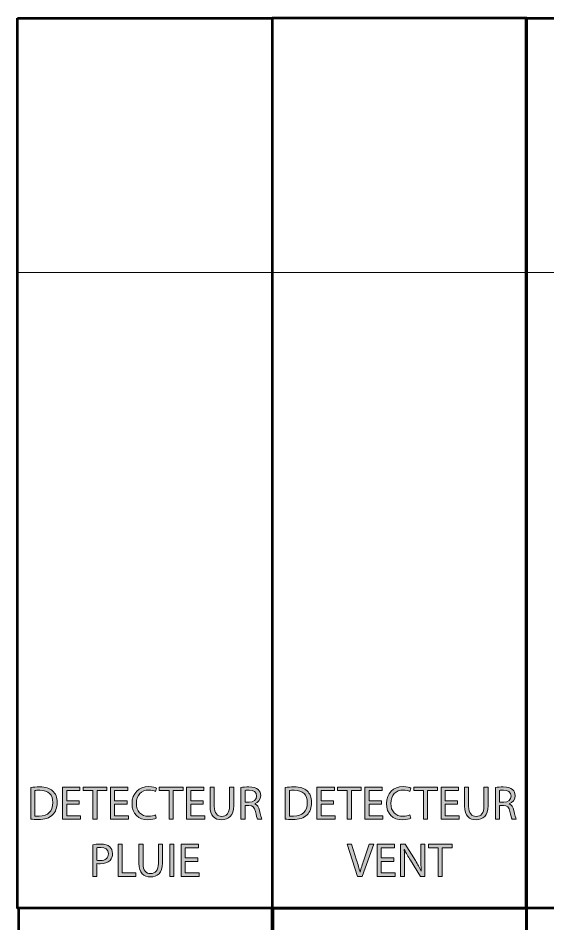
# Model space of a CAD drawing. Header units: inches. Extents: x 1 to 361, y -269 to -21.
# Drawn here: x 292 to 325.3, y -198 to -141 of the extents above; entities that cross this region are included whole.
import ezdxf

# ---------------------------------------------------------------- set-up
doc = ezdxf.new("R2010")
doc.units = ezdxf.units.IN
doc.header["$MEASUREMENT"] = 0
doc.layers.add('Layer 1', color=7, linetype='Continuous')

# ---------------------------------------------------------------- blocks, each defined once
blk = doc.blocks.new('block 43')
at = {"layer": 'Layer 1'}
h = blk.add_hatch(color=7, dxfattribs=at)
h.dxf.hatch_style = 2
edge = h.paths.add_edge_path()
edge.add_spline(control_points=[(292.815, -189.41), (292.973, -189.383), (293.162, -189.365), (293.369, -189.365), (293.744, -189.365), (294.011, -189.455), (294.188, -189.617), (294.37, -189.782), (294.476, -190.016), (294.476, -190.343), (294.476, -190.672), (294.37, -190.943), (294.185, -191.129), (293.993, -191.317), (293.681, -191.419), (293.288, -191.419), (293.099, -191.419), (292.946, -191.41), (292.815, -191.395), (292.815, -191.395), (292.815, -189.41), (292.815, -189.41)], knot_values=[0, 0, 0, 0, 1, 1, 1, 2, 2, 2, 3, 3, 3, 4, 4, 4, 5, 5, 5, 6, 6, 6, 7, 7, 7, 7], degree=3, periodic=1)
edge = h.paths.add_edge_path()
edge.add_spline(control_points=[(293.075, -191.197), (293.141, -191.206), (293.237, -191.209), (293.339, -191.209), (293.9, -191.209), (294.199, -190.898), (294.199, -190.352), (294.203, -189.875), (293.933, -189.572), (293.381, -189.572), (293.246, -189.572), (293.145, -189.584), (293.075, -189.599), (293.075, -189.599), (293.075, -191.197), (293.075, -191.197)], knot_values=[0, 0, 0, 0, 1, 1, 1, 2, 2, 2, 3, 3, 3, 4, 4, 4, 5, 5, 5, 5], degree=3, periodic=1)
h = blk.add_hatch(color=7, dxfattribs=at)
h.dxf.hatch_style = 2
h.paths.add_polyline_path([(295.854, -190.454), (295.072, -190.454), (295.072, -191.182), (295.947, -191.182), (295.947, -191.401), (294.809, -191.401), (294.809, -189.381), (295.903, -189.381), (295.903, -189.599), (295.072, -189.599), (295.072, -190.238), (295.854, -190.238)])
h = blk.add_hatch(color=7, dxfattribs=at)
h.dxf.hatch_style = 2
h.paths.add_polyline_path([(296.718, -189.602), (296.104, -189.602), (296.104, -189.381), (297.6, -189.381), (297.6, -189.602), (296.982, -189.602), (296.982, -191.401), (296.718, -191.401)])
h = blk.add_hatch(color=7, dxfattribs=at)
h.dxf.hatch_style = 2
h.paths.add_polyline_path([(298.868, -190.454), (298.086, -190.454), (298.086, -191.182), (298.961, -191.182), (298.961, -191.401), (297.822, -191.401), (297.822, -189.381), (298.916, -189.381), (298.916, -189.599), (298.086, -189.599), (298.086, -190.238), (298.868, -190.238)])
h = blk.add_hatch(color=7, dxfattribs=at)
h.dxf.hatch_style = 2
edge = h.paths.add_edge_path()
edge.add_spline(control_points=[(300.709, -191.338), (300.616, -191.386), (300.422, -191.434), (300.176, -191.434), (299.606, -191.434), (299.18, -191.074), (299.18, -190.409), (299.18, -189.773), (299.609, -189.347), (300.236, -189.347), (300.485, -189.347), (300.647, -189.401), (300.715, -189.437), (300.715, -189.437), (300.649, -189.65), (300.649, -189.65), (300.554, -189.602), (300.413, -189.566), (300.245, -189.566), (299.771, -189.566), (299.456, -189.869), (299.456, -190.4), (299.456, -190.898), (299.741, -191.212), (300.23, -191.212), (300.392, -191.212), (300.554, -191.18), (300.658, -191.129), (300.658, -191.129), (300.709, -191.338), (300.709, -191.338)], knot_values=[0, 0, 0, 0, 1, 1, 1, 2, 2, 2, 3, 3, 3, 4, 4, 4, 5, 5, 5, 6, 6, 6, 7, 7, 7, 8, 8, 8, 9, 9, 9, 10, 10, 10, 10], degree=3, periodic=1)
h = blk.add_hatch(color=7, dxfattribs=at)
h.dxf.hatch_style = 2
h.paths.add_polyline_path([(301.507, -189.602), (300.893, -189.602), (300.893, -189.381), (302.388, -189.381), (302.388, -189.602), (301.771, -189.602), (301.771, -191.401), (301.507, -191.401)])
h = blk.add_hatch(color=7, dxfattribs=at)
h.dxf.hatch_style = 2
h.paths.add_polyline_path([(303.657, -190.454), (302.875, -190.454), (302.875, -191.182), (303.75, -191.182), (303.75, -191.401), (302.611, -191.401), (302.611, -189.381), (303.705, -189.381), (303.705, -189.599), (302.875, -189.599), (302.875, -190.238), (303.657, -190.238)])
h = blk.add_hatch(color=7, dxfattribs=at)
h.dxf.hatch_style = 2
edge = h.paths.add_edge_path()
edge.add_spline(control_points=[(304.35, -189.381), (304.35, -189.381), (304.35, -190.58), (304.35, -190.58), (304.35, -191.029), (304.551, -191.222), (304.821, -191.222), (305.118, -191.222), (305.313, -191.023), (305.313, -190.58), (305.313, -190.58), (305.313, -189.381), (305.313, -189.381), (305.313, -189.381), (305.577, -189.381), (305.577, -189.381), (305.577, -189.381), (305.577, -190.561), (305.577, -190.561), (305.577, -191.182), (305.249, -191.434), (304.812, -191.434), (304.398, -191.434), (304.086, -191.2), (304.086, -190.57), (304.086, -190.57), (304.086, -189.381), (304.086, -189.381), (304.086, -189.381), (304.35, -189.381), (304.35, -189.381)], knot_values=[0, 0, 0, 0, 1, 1, 1, 2, 2, 2, 3, 3, 3, 4, 4, 4, 5, 5, 5, 6, 6, 6, 7, 7, 7, 8, 8, 8, 9, 9, 9, 10, 10, 10, 10], degree=3, periodic=1)
h = blk.add_hatch(color=7, dxfattribs=at)
h.dxf.hatch_style = 2
edge = h.paths.add_edge_path()
edge.add_spline(control_points=[(306.029, -189.407), (306.162, -189.383), (306.353, -189.365), (306.53, -189.365), (306.808, -189.365), (306.992, -189.419), (307.114, -189.53), (307.214, -189.62), (307.274, -189.758), (307.274, -189.917), (307.274, -190.181), (307.105, -190.358), (306.896, -190.43), (306.896, -190.43), (306.896, -190.439), (306.896, -190.439), (307.049, -190.493), (307.142, -190.637), (307.19, -190.847), (307.256, -191.129), (307.304, -191.323), (307.345, -191.401), (307.345, -191.401), (307.076, -191.401), (307.076, -191.401), (307.043, -191.341), (306.998, -191.171), (306.944, -190.918), (306.884, -190.64), (306.773, -190.535), (306.536, -190.526), (306.536, -190.526), (306.29, -190.526), (306.29, -190.526), (306.29, -190.526), (306.29, -191.401), (306.29, -191.401), (306.29, -191.401), (306.029, -191.401), (306.029, -191.401), (306.029, -191.401), (306.029, -189.407), (306.029, -189.407)], knot_values=[0, 0, 0, 0, 1, 1, 1, 2, 2, 2, 3, 3, 3, 4, 4, 4, 5, 5, 5, 6, 6, 6, 7, 7, 7, 8, 8, 8, 9, 9, 9, 10, 10, 10, 11, 11, 11, 12, 12, 12, 13, 13, 13, 14, 14, 14, 14], degree=3, periodic=1)
edge = h.paths.add_edge_path()
edge.add_spline(control_points=[(306.29, -190.328), (306.29, -190.328), (306.557, -190.328), (306.557, -190.328), (306.836, -190.328), (307.012, -190.175), (307.012, -189.944), (307.012, -189.683), (306.824, -189.569), (306.548, -189.569), (306.422, -189.569), (306.335, -189.578), (306.29, -189.59), (306.29, -189.59), (306.29, -190.328), (306.29, -190.328)], knot_values=[0, 0, 0, 0, 1, 1, 1, 2, 2, 2, 3, 3, 3, 4, 4, 4, 5, 5, 5, 5], degree=3, periodic=1)
h = blk.add_hatch(color=7, dxfattribs=at)
h.dxf.hatch_style = 2
edge = h.paths.add_edge_path()
edge.add_spline(control_points=[(296.711, -193.003), (296.837, -192.982), (297.002, -192.964), (297.212, -192.964), (297.47, -192.964), (297.658, -193.024), (297.778, -193.132), (297.886, -193.228), (297.955, -193.375), (297.955, -193.555), (297.955, -193.737), (297.902, -193.881), (297.8, -193.986), (297.658, -194.133), (297.436, -194.208), (297.182, -194.208), (297.104, -194.208), (297.032, -194.205), (296.972, -194.19), (296.972, -194.19), (296.972, -194.999), (296.972, -194.999), (296.972, -194.999), (296.711, -194.999), (296.711, -194.999), (296.711, -194.999), (296.711, -193.003), (296.711, -193.003)], knot_values=[0, 0, 0, 0, 1, 1, 1, 2, 2, 2, 3, 3, 3, 4, 4, 4, 5, 5, 5, 6, 6, 6, 7, 7, 7, 8, 8, 8, 9, 9, 9, 9], degree=3, periodic=1)
edge = h.paths.add_edge_path()
edge.add_spline(control_points=[(296.972, -193.977), (297.029, -193.992), (297.101, -193.998), (297.188, -193.998), (297.503, -193.998), (297.694, -193.842), (297.694, -193.569), (297.694, -193.3), (297.503, -193.171), (297.218, -193.171), (297.104, -193.171), (297.017, -193.18), (296.972, -193.191), (296.972, -193.191), (296.972, -193.977), (296.972, -193.977)], knot_values=[0, 0, 0, 0, 1, 1, 1, 2, 2, 2, 3, 3, 3, 4, 4, 4, 5, 5, 5, 5], degree=3, periodic=1)
h = blk.add_hatch(color=7, dxfattribs=at)
h.dxf.hatch_style = 2
h.paths.add_polyline_path([(298.303, -192.979), (298.567, -192.979), (298.567, -194.781), (299.43, -194.781), (299.43, -194.999), (298.303, -194.999)])
h = blk.add_hatch(color=7, dxfattribs=at)
h.dxf.hatch_style = 2
edge = h.paths.add_edge_path()
edge.add_spline(control_points=[(299.874, -192.979), (299.874, -192.979), (299.874, -194.178), (299.874, -194.178), (299.874, -194.628), (300.075, -194.82), (300.345, -194.82), (300.642, -194.82), (300.837, -194.622), (300.837, -194.178), (300.837, -194.178), (300.837, -192.979), (300.837, -192.979), (300.837, -192.979), (301.101, -192.979), (301.101, -192.979), (301.101, -192.979), (301.101, -194.16), (301.101, -194.16), (301.101, -194.781), (300.774, -195.033), (300.336, -195.033), (299.922, -195.033), (299.61, -194.799), (299.61, -194.169), (299.61, -194.169), (299.61, -192.979), (299.61, -192.979), (299.61, -192.979), (299.874, -192.979), (299.874, -192.979)], knot_values=[0, 0, 0, 0, 1, 1, 1, 2, 2, 2, 3, 3, 3, 4, 4, 4, 5, 5, 5, 6, 6, 6, 7, 7, 7, 8, 8, 8, 9, 9, 9, 10, 10, 10, 10], degree=3, periodic=1)
h = blk.add_hatch(color=7, dxfattribs=at)
h.dxf.hatch_style = 2
h.paths.add_polyline_path([(301.814, -192.979), (301.814, -194.999), (301.551, -194.999), (301.551, -192.979)])
h = blk.add_hatch(color=7, dxfattribs=at)
h.dxf.hatch_style = 2
h.paths.add_polyline_path([(303.314, -194.052), (302.531, -194.052), (302.531, -194.781), (303.407, -194.781), (303.407, -194.999), (302.267, -194.999), (302.267, -192.979), (303.361, -192.979), (303.361, -193.198), (302.531, -193.198), (302.531, -193.836), (303.314, -193.836)])
at = {"layer": 'Layer 1', "lineweight": 0}
for points in [[(295.854, -190.454), (295.072, -190.454), (295.072, -191.182), (295.947, -191.182), (295.947, -191.401), (294.809, -191.401), (294.809, -189.381), (295.903, -189.381), (295.903, -189.599), (295.072, -189.599), (295.072, -190.238), (295.854, -190.238), (295.854, -190.454)], [(296.718, -189.602), (296.104, -189.602), (296.104, -189.381), (297.6, -189.381), (297.6, -189.602), (296.982, -189.602), (296.982, -191.401), (296.718, -191.401), (296.718, -189.602)], [(298.868, -190.454), (298.086, -190.454), (298.086, -191.182), (298.961, -191.182), (298.961, -191.401), (297.822, -191.401), (297.822, -189.381), (298.916, -189.381), (298.916, -189.599), (298.086, -189.599), (298.086, -190.238), (298.868, -190.238), (298.868, -190.454)], [(301.507, -189.602), (300.893, -189.602), (300.893, -189.381), (302.388, -189.381), (302.388, -189.602), (301.771, -189.602), (301.771, -191.401), (301.507, -191.401), (301.507, -189.602)], [(303.657, -190.454), (302.875, -190.454), (302.875, -191.182), (303.75, -191.182), (303.75, -191.401), (302.611, -191.401), (302.611, -189.381), (303.705, -189.381), (303.705, -189.599), (302.875, -189.599), (302.875, -190.238), (303.657, -190.238), (303.657, -190.454)], [(298.303, -192.979), (298.567, -192.979), (298.567, -194.781), (299.43, -194.781), (299.43, -194.999), (298.303, -194.999), (298.303, -192.979)], [(301.814, -192.979), (301.814, -194.999), (301.551, -194.999), (301.551, -192.979), (301.814, -192.979)], [(303.314, -194.052), (302.531, -194.052), (302.531, -194.781), (303.407, -194.781), (303.407, -194.999), (302.267, -194.999), (302.267, -192.979), (303.361, -192.979), (303.361, -193.198), (302.531, -193.198), (302.531, -193.836), (303.314, -193.836), (303.314, -194.052)]]:
    blk.add_lwpolyline(points, dxfattribs=at)
for points, knots in [([(292.815, -189.41), (292.973, -189.383), (293.162, -189.365), (293.369, -189.365), (293.744, -189.365), (294.011, -189.455), (294.188, -189.617), (294.37, -189.782), (294.476, -190.016), (294.476, -190.343), (294.476, -190.672), (294.37, -190.943), (294.185, -191.129), (293.993, -191.317), (293.681, -191.419), (293.288, -191.419), (293.099, -191.419), (292.946, -191.41), (292.815, -191.395), (292.815, -191.395), (292.815, -189.41), (292.815, -189.41)], [0, 0, 0, 0, 1, 1, 1, 2, 2, 2, 3, 3, 3, 4, 4, 4, 5, 5, 5, 6, 6, 6, 7, 7, 7, 7]), ([(293.075, -191.197), (293.141, -191.206), (293.237, -191.209), (293.339, -191.209), (293.9, -191.209), (294.199, -190.898), (294.199, -190.352), (294.203, -189.875), (293.933, -189.572), (293.381, -189.572), (293.246, -189.572), (293.145, -189.584), (293.075, -189.599), (293.075, -189.599), (293.075, -191.197), (293.075, -191.197)], [0, 0, 0, 0, 1, 1, 1, 2, 2, 2, 3, 3, 3, 4, 4, 4, 5, 5, 5, 5]), ([(300.709, -191.338), (300.616, -191.386), (300.422, -191.434), (300.176, -191.434), (299.606, -191.434), (299.18, -191.074), (299.18, -190.409), (299.18, -189.773), (299.609, -189.347), (300.236, -189.347), (300.485, -189.347), (300.647, -189.401), (300.715, -189.437), (300.715, -189.437), (300.649, -189.65), (300.649, -189.65), (300.554, -189.602), (300.413, -189.566), (300.245, -189.566), (299.771, -189.566), (299.456, -189.869), (299.456, -190.4), (299.456, -190.898), (299.741, -191.212), (300.23, -191.212), (300.392, -191.212), (300.554, -191.18), (300.658, -191.129), (300.658, -191.129), (300.709, -191.338), (300.709, -191.338)], [0, 0, 0, 0, 1, 1, 1, 2, 2, 2, 3, 3, 3, 4, 4, 4, 5, 5, 5, 6, 6, 6, 7, 7, 7, 8, 8, 8, 9, 9, 9, 10, 10, 10, 10]), ([(304.35, -189.381), (304.35, -189.381), (304.35, -190.58), (304.35, -190.58), (304.35, -191.029), (304.551, -191.222), (304.821, -191.222), (305.118, -191.222), (305.313, -191.023), (305.313, -190.58), (305.313, -190.58), (305.313, -189.381), (305.313, -189.381), (305.313, -189.381), (305.577, -189.381), (305.577, -189.381), (305.577, -189.381), (305.577, -190.561), (305.577, -190.561), (305.577, -191.182), (305.249, -191.434), (304.812, -191.434), (304.398, -191.434), (304.086, -191.2), (304.086, -190.57), (304.086, -190.57), (304.086, -189.381), (304.086, -189.381), (304.086, -189.381), (304.35, -189.381), (304.35, -189.381)], [0, 0, 0, 0, 1, 1, 1, 2, 2, 2, 3, 3, 3, 4, 4, 4, 5, 5, 5, 6, 6, 6, 7, 7, 7, 8, 8, 8, 9, 9, 9, 10, 10, 10, 10]), ([(306.029, -189.407), (306.162, -189.383), (306.353, -189.365), (306.53, -189.365), (306.808, -189.365), (306.992, -189.419), (307.114, -189.53), (307.214, -189.62), (307.274, -189.758), (307.274, -189.917), (307.274, -190.181), (307.105, -190.358), (306.896, -190.43), (306.896, -190.43), (306.896, -190.439), (306.896, -190.439), (307.049, -190.493), (307.142, -190.637), (307.19, -190.847), (307.256, -191.129), (307.304, -191.323), (307.345, -191.401), (307.345, -191.401), (307.076, -191.401), (307.076, -191.401), (307.043, -191.341), (306.998, -191.171), (306.944, -190.918), (306.884, -190.64), (306.773, -190.535), (306.536, -190.526), (306.536, -190.526), (306.29, -190.526), (306.29, -190.526), (306.29, -190.526), (306.29, -191.401), (306.29, -191.401), (306.29, -191.401), (306.029, -191.401), (306.029, -191.401), (306.029, -191.401), (306.029, -189.407), (306.029, -189.407)], [0, 0, 0, 0, 1, 1, 1, 2, 2, 2, 3, 3, 3, 4, 4, 4, 5, 5, 5, 6, 6, 6, 7, 7, 7, 8, 8, 8, 9, 9, 9, 10, 10, 10, 11, 11, 11, 12, 12, 12, 13, 13, 13, 14, 14, 14, 14]), ([(306.29, -190.328), (306.29, -190.328), (306.557, -190.328), (306.557, -190.328), (306.836, -190.328), (307.012, -190.175), (307.012, -189.944), (307.012, -189.683), (306.824, -189.569), (306.548, -189.569), (306.422, -189.569), (306.335, -189.578), (306.29, -189.59), (306.29, -189.59), (306.29, -190.328), (306.29, -190.328)], [0, 0, 0, 0, 1, 1, 1, 2, 2, 2, 3, 3, 3, 4, 4, 4, 5, 5, 5, 5]), ([(296.711, -193.003), (296.837, -192.982), (297.002, -192.964), (297.212, -192.964), (297.47, -192.964), (297.658, -193.024), (297.778, -193.132), (297.886, -193.228), (297.955, -193.375), (297.955, -193.555), (297.955, -193.737), (297.902, -193.881), (297.8, -193.986), (297.658, -194.133), (297.436, -194.208), (297.182, -194.208), (297.104, -194.208), (297.032, -194.205), (296.972, -194.19), (296.972, -194.19), (296.972, -194.999), (296.972, -194.999), (296.972, -194.999), (296.711, -194.999), (296.711, -194.999), (296.711, -194.999), (296.711, -193.003), (296.711, -193.003)], [0, 0, 0, 0, 1, 1, 1, 2, 2, 2, 3, 3, 3, 4, 4, 4, 5, 5, 5, 6, 6, 6, 7, 7, 7, 8, 8, 8, 9, 9, 9, 9]), ([(296.972, -193.977), (297.029, -193.992), (297.101, -193.998), (297.188, -193.998), (297.503, -193.998), (297.694, -193.842), (297.694, -193.569), (297.694, -193.3), (297.503, -193.171), (297.218, -193.171), (297.104, -193.171), (297.017, -193.18), (296.972, -193.191), (296.972, -193.191), (296.972, -193.977), (296.972, -193.977)], [0, 0, 0, 0, 1, 1, 1, 2, 2, 2, 3, 3, 3, 4, 4, 4, 5, 5, 5, 5]), ([(299.874, -192.979), (299.874, -192.979), (299.874, -194.178), (299.874, -194.178), (299.874, -194.628), (300.075, -194.82), (300.345, -194.82), (300.642, -194.82), (300.837, -194.622), (300.837, -194.178), (300.837, -194.178), (300.837, -192.979), (300.837, -192.979), (300.837, -192.979), (301.101, -192.979), (301.101, -192.979), (301.101, -192.979), (301.101, -194.16), (301.101, -194.16), (301.101, -194.781), (300.774, -195.033), (300.336, -195.033), (299.922, -195.033), (299.61, -194.799), (299.61, -194.169), (299.61, -194.169), (299.61, -192.979), (299.61, -192.979), (299.61, -192.979), (299.874, -192.979), (299.874, -192.979)], [0, 0, 0, 0, 1, 1, 1, 2, 2, 2, 3, 3, 3, 4, 4, 4, 5, 5, 5, 6, 6, 6, 7, 7, 7, 8, 8, 8, 9, 9, 9, 10, 10, 10, 10])]:
    blk.add_open_spline(points, degree=3, knots=knots, dxfattribs=at)
blk = doc.blocks.new('block 44')
at = {"layer": 'Layer 1'}
h = blk.add_hatch(color=7, dxfattribs=at)
h.dxf.hatch_style = 2
edge = h.paths.add_edge_path()
edge.add_spline(control_points=[(308.814, -189.41), (308.973, -189.383), (309.162, -189.365), (309.369, -189.365), (309.744, -189.365), (310.011, -189.455), (310.187, -189.617), (310.371, -189.782), (310.475, -190.016), (310.475, -190.343), (310.475, -190.672), (310.371, -190.943), (310.185, -191.129), (309.993, -191.317), (309.681, -191.419), (309.288, -191.419), (309.099, -191.419), (308.947, -191.41), (308.814, -191.395), (308.814, -191.395), (308.814, -189.41), (308.814, -189.41)], knot_values=[0, 0, 0, 0, 1, 1, 1, 2, 2, 2, 3, 3, 3, 4, 4, 4, 5, 5, 5, 6, 6, 6, 7, 7, 7, 7], degree=3, periodic=1)
edge = h.paths.add_edge_path()
edge.add_spline(control_points=[(309.075, -191.197), (309.142, -191.206), (309.237, -191.209), (309.339, -191.209), (309.9, -191.209), (310.2, -190.898), (310.2, -190.352), (310.203, -189.875), (309.933, -189.572), (309.381, -189.572), (309.246, -189.572), (309.144, -189.584), (309.075, -189.599), (309.075, -189.599), (309.075, -191.197), (309.075, -191.197)], knot_values=[0, 0, 0, 0, 1, 1, 1, 2, 2, 2, 3, 3, 3, 4, 4, 4, 5, 5, 5, 5], degree=3, periodic=1)
h = blk.add_hatch(color=7, dxfattribs=at)
h.dxf.hatch_style = 2
h.paths.add_polyline_path([(311.855, -190.454), (311.072, -190.454), (311.072, -191.182), (311.948, -191.182), (311.948, -191.401), (310.808, -191.401), (310.808, -189.381), (311.903, -189.381), (311.903, -189.599), (311.072, -189.599), (311.072, -190.238), (311.855, -190.238)])
h = blk.add_hatch(color=7, dxfattribs=at)
h.dxf.hatch_style = 2
h.paths.add_polyline_path([(312.718, -189.602), (312.104, -189.602), (312.104, -189.381), (313.6, -189.381), (313.6, -189.602), (312.982, -189.602), (312.982, -191.401), (312.718, -191.401)])
h = blk.add_hatch(color=7, dxfattribs=at)
h.dxf.hatch_style = 2
h.paths.add_polyline_path([(314.869, -190.454), (314.086, -190.454), (314.086, -191.182), (314.962, -191.182), (314.962, -191.401), (313.822, -191.401), (313.822, -189.381), (314.916, -189.381), (314.916, -189.599), (314.086, -189.599), (314.086, -190.238), (314.869, -190.238)])
h = blk.add_hatch(color=7, dxfattribs=at)
h.dxf.hatch_style = 2
edge = h.paths.add_edge_path()
edge.add_spline(control_points=[(316.71, -191.338), (316.617, -191.386), (316.422, -191.434), (316.176, -191.434), (315.606, -191.434), (315.181, -191.074), (315.181, -190.409), (315.181, -189.773), (315.609, -189.347), (316.236, -189.347), (316.484, -189.347), (316.646, -189.401), (316.716, -189.437), (316.716, -189.437), (316.65, -189.65), (316.65, -189.65), (316.554, -189.602), (316.413, -189.566), (316.245, -189.566), (315.771, -189.566), (315.456, -189.869), (315.456, -190.4), (315.456, -190.898), (315.741, -191.212), (316.23, -191.212), (316.392, -191.212), (316.554, -191.18), (316.659, -191.129), (316.659, -191.129), (316.71, -191.338), (316.71, -191.338)], knot_values=[0, 0, 0, 0, 1, 1, 1, 2, 2, 2, 3, 3, 3, 4, 4, 4, 5, 5, 5, 6, 6, 6, 7, 7, 7, 8, 8, 8, 9, 9, 9, 10, 10, 10, 10], degree=3, periodic=1)
h = blk.add_hatch(color=7, dxfattribs=at)
h.dxf.hatch_style = 2
h.paths.add_polyline_path([(317.508, -189.602), (316.893, -189.602), (316.893, -189.381), (318.389, -189.381), (318.389, -189.602), (317.771, -189.602), (317.771, -191.401), (317.508, -191.401)])
h = blk.add_hatch(color=7, dxfattribs=at)
h.dxf.hatch_style = 2
h.paths.add_polyline_path([(319.657, -190.454), (318.875, -190.454), (318.875, -191.182), (319.75, -191.182), (319.75, -191.401), (318.611, -191.401), (318.611, -189.381), (319.706, -189.381), (319.706, -189.599), (318.875, -189.599), (318.875, -190.238), (319.657, -190.238)])
h = blk.add_hatch(color=7, dxfattribs=at)
h.dxf.hatch_style = 2
edge = h.paths.add_edge_path()
edge.add_spline(control_points=[(320.35, -189.381), (320.35, -189.381), (320.35, -190.58), (320.35, -190.58), (320.35, -191.029), (320.551, -191.222), (320.821, -191.222), (321.117, -191.222), (321.312, -191.023), (321.312, -190.58), (321.312, -190.58), (321.312, -189.381), (321.312, -189.381), (321.312, -189.381), (321.576, -189.381), (321.576, -189.381), (321.576, -189.381), (321.576, -190.561), (321.576, -190.561), (321.576, -191.182), (321.25, -191.434), (320.812, -191.434), (320.398, -191.434), (320.086, -191.2), (320.086, -190.57), (320.086, -190.57), (320.086, -189.381), (320.086, -189.381), (320.086, -189.381), (320.35, -189.381), (320.35, -189.381)], knot_values=[0, 0, 0, 0, 1, 1, 1, 2, 2, 2, 3, 3, 3, 4, 4, 4, 5, 5, 5, 6, 6, 6, 7, 7, 7, 8, 8, 8, 9, 9, 9, 10, 10, 10, 10], degree=3, periodic=1)
h = blk.add_hatch(color=7, dxfattribs=at)
h.dxf.hatch_style = 2
edge = h.paths.add_edge_path()
edge.add_spline(control_points=[(322.03, -189.407), (322.161, -189.383), (322.353, -189.365), (322.53, -189.365), (322.809, -189.365), (322.991, -189.419), (323.115, -189.53), (323.213, -189.62), (323.273, -189.758), (323.273, -189.917), (323.273, -190.181), (323.106, -190.358), (322.896, -190.43), (322.896, -190.43), (322.896, -190.439), (322.896, -190.439), (323.049, -190.493), (323.142, -190.637), (323.19, -190.847), (323.255, -191.129), (323.304, -191.323), (323.346, -191.401), (323.346, -191.401), (323.076, -191.401), (323.076, -191.401), (323.042, -191.341), (322.998, -191.171), (322.944, -190.918), (322.884, -190.64), (322.773, -190.535), (322.536, -190.526), (322.536, -190.526), (322.29, -190.526), (322.29, -190.526), (322.29, -190.526), (322.29, -191.401), (322.29, -191.401), (322.29, -191.401), (322.03, -191.401), (322.03, -191.401), (322.03, -191.401), (322.03, -189.407), (322.03, -189.407)], knot_values=[0, 0, 0, 0, 1, 1, 1, 2, 2, 2, 3, 3, 3, 4, 4, 4, 5, 5, 5, 6, 6, 6, 7, 7, 7, 8, 8, 8, 9, 9, 9, 10, 10, 10, 11, 11, 11, 12, 12, 12, 13, 13, 13, 14, 14, 14, 14], degree=3, periodic=1)
edge = h.paths.add_edge_path()
edge.add_spline(control_points=[(322.29, -190.328), (322.29, -190.328), (322.557, -190.328), (322.557, -190.328), (322.836, -190.328), (323.013, -190.175), (323.013, -189.944), (323.013, -189.683), (322.824, -189.569), (322.548, -189.569), (322.422, -189.569), (322.335, -189.578), (322.29, -189.59), (322.29, -189.59), (322.29, -190.328), (322.29, -190.328)], knot_values=[0, 0, 0, 0, 1, 1, 1, 2, 2, 2, 3, 3, 3, 4, 4, 4, 5, 5, 5, 5], degree=3, periodic=1)
h = blk.add_hatch(color=7, dxfattribs=at)
h.dxf.hatch_style = 2
edge = h.paths.add_edge_path()
edge.add_spline(control_points=[(313.366, -194.999), (313.366, -194.999), (312.704, -192.979), (312.704, -192.979), (312.704, -192.979), (312.988, -192.979), (312.988, -192.979), (312.988, -192.979), (313.303, -193.974), (313.303, -193.974), (313.387, -194.247), (313.462, -194.493), (313.519, -194.73), (313.519, -194.73), (313.525, -194.73), (313.525, -194.73), (313.582, -194.496), (313.663, -194.241), (313.756, -193.977), (313.756, -193.977), (314.098, -192.979), (314.098, -192.979), (314.098, -192.979), (314.377, -192.979), (314.377, -192.979), (314.377, -192.979), (313.654, -194.999), (313.654, -194.999), (313.654, -194.999), (313.366, -194.999), (313.366, -194.999)], knot_values=[0, 0, 0, 0, 1, 1, 1, 2, 2, 2, 3, 3, 3, 4, 4, 4, 5, 5, 5, 6, 6, 6, 7, 7, 7, 8, 8, 8, 9, 9, 9, 10, 10, 10, 10], degree=3, periodic=1)
h = blk.add_hatch(color=7, dxfattribs=at)
h.dxf.hatch_style = 2
h.paths.add_polyline_path([(315.639, -194.052), (314.856, -194.052), (314.856, -194.781), (315.732, -194.781), (315.732, -194.999), (314.592, -194.999), (314.592, -192.979), (315.687, -192.979), (315.687, -193.198), (314.856, -193.198), (314.856, -193.836), (315.639, -193.836)])
h = blk.add_hatch(color=7, dxfattribs=at)
h.dxf.hatch_style = 2
edge = h.paths.add_edge_path()
edge.add_spline(control_points=[(316.071, -194.999), (316.071, -194.999), (316.071, -192.979), (316.071, -192.979), (316.071, -192.979), (316.359, -192.979), (316.359, -192.979), (316.359, -192.979), (317.003, -194.001), (317.003, -194.001), (317.151, -194.238), (317.271, -194.451), (317.364, -194.658), (317.364, -194.658), (317.373, -194.655), (317.373, -194.655), (317.348, -194.385), (317.342, -194.139), (317.342, -193.824), (317.342, -193.824), (317.342, -192.979), (317.342, -192.979), (317.342, -192.979), (317.588, -192.979), (317.588, -192.979), (317.588, -192.979), (317.588, -194.999), (317.588, -194.999), (317.588, -194.999), (317.324, -194.999), (317.324, -194.999), (317.324, -194.999), (316.683, -193.974), (316.683, -193.974), (316.542, -193.75), (316.407, -193.518), (316.308, -193.3), (316.308, -193.3), (316.299, -193.302), (316.299, -193.302), (316.314, -193.557), (316.317, -193.801), (316.317, -194.136), (316.317, -194.136), (316.317, -194.999), (316.317, -194.999), (316.317, -194.999), (316.071, -194.999), (316.071, -194.999)], knot_values=[0, 0, 0, 0, 1, 1, 1, 2, 2, 2, 3, 3, 3, 4, 4, 4, 5, 5, 5, 6, 6, 6, 7, 7, 7, 8, 8, 8, 9, 9, 9, 10, 10, 10, 11, 11, 11, 12, 12, 12, 13, 13, 13, 14, 14, 14, 15, 15, 15, 16, 16, 16, 16], degree=3, periodic=1)
h = blk.add_hatch(color=7, dxfattribs=at)
h.dxf.hatch_style = 2
h.paths.add_polyline_path([(318.428, -193.2), (317.814, -193.2), (317.814, -192.979), (319.309, -192.979), (319.309, -193.2), (318.692, -193.2), (318.692, -194.999), (318.428, -194.999)])
at = {"layer": 'Layer 1', "lineweight": 0}
for points in [[(311.855, -190.454), (311.072, -190.454), (311.072, -191.182), (311.948, -191.182), (311.948, -191.401), (310.808, -191.401), (310.808, -189.381), (311.903, -189.381), (311.903, -189.599), (311.072, -189.599), (311.072, -190.238), (311.855, -190.238), (311.855, -190.454)], [(312.718, -189.602), (312.104, -189.602), (312.104, -189.381), (313.6, -189.381), (313.6, -189.602), (312.982, -189.602), (312.982, -191.401), (312.718, -191.401), (312.718, -189.602)], [(314.869, -190.454), (314.086, -190.454), (314.086, -191.182), (314.962, -191.182), (314.962, -191.401), (313.822, -191.401), (313.822, -189.381), (314.916, -189.381), (314.916, -189.599), (314.086, -189.599), (314.086, -190.238), (314.869, -190.238), (314.869, -190.454)], [(317.508, -189.602), (316.893, -189.602), (316.893, -189.381), (318.389, -189.381), (318.389, -189.602), (317.771, -189.602), (317.771, -191.401), (317.508, -191.401), (317.508, -189.602)], [(319.657, -190.454), (318.875, -190.454), (318.875, -191.182), (319.75, -191.182), (319.75, -191.401), (318.611, -191.401), (318.611, -189.381), (319.706, -189.381), (319.706, -189.599), (318.875, -189.599), (318.875, -190.238), (319.657, -190.238), (319.657, -190.454)], [(315.639, -194.052), (314.856, -194.052), (314.856, -194.781), (315.732, -194.781), (315.732, -194.999), (314.592, -194.999), (314.592, -192.979), (315.687, -192.979), (315.687, -193.198), (314.856, -193.198), (314.856, -193.836), (315.639, -193.836), (315.639, -194.052)], [(318.428, -193.2), (317.814, -193.2), (317.814, -192.979), (319.309, -192.979), (319.309, -193.2), (318.692, -193.2), (318.692, -194.999), (318.428, -194.999), (318.428, -193.2)]]:
    blk.add_lwpolyline(points, dxfattribs=at)
for points, knots in [([(308.814, -189.41), (308.973, -189.383), (309.162, -189.365), (309.369, -189.365), (309.744, -189.365), (310.011, -189.455), (310.187, -189.617), (310.371, -189.782), (310.475, -190.016), (310.475, -190.343), (310.475, -190.672), (310.371, -190.943), (310.185, -191.129), (309.993, -191.317), (309.681, -191.419), (309.288, -191.419), (309.099, -191.419), (308.947, -191.41), (308.814, -191.395), (308.814, -191.395), (308.814, -189.41), (308.814, -189.41)], [0, 0, 0, 0, 1, 1, 1, 2, 2, 2, 3, 3, 3, 4, 4, 4, 5, 5, 5, 6, 6, 6, 7, 7, 7, 7]), ([(309.075, -191.197), (309.142, -191.206), (309.237, -191.209), (309.339, -191.209), (309.9, -191.209), (310.2, -190.898), (310.2, -190.352), (310.203, -189.875), (309.933, -189.572), (309.381, -189.572), (309.246, -189.572), (309.144, -189.584), (309.075, -189.599), (309.075, -189.599), (309.075, -191.197), (309.075, -191.197)], [0, 0, 0, 0, 1, 1, 1, 2, 2, 2, 3, 3, 3, 4, 4, 4, 5, 5, 5, 5]), ([(316.71, -191.338), (316.617, -191.386), (316.422, -191.434), (316.176, -191.434), (315.606, -191.434), (315.181, -191.074), (315.181, -190.409), (315.181, -189.773), (315.609, -189.347), (316.236, -189.347), (316.484, -189.347), (316.646, -189.401), (316.716, -189.437), (316.716, -189.437), (316.65, -189.65), (316.65, -189.65), (316.554, -189.602), (316.413, -189.566), (316.245, -189.566), (315.771, -189.566), (315.456, -189.869), (315.456, -190.4), (315.456, -190.898), (315.741, -191.212), (316.23, -191.212), (316.392, -191.212), (316.554, -191.18), (316.659, -191.129), (316.659, -191.129), (316.71, -191.338), (316.71, -191.338)], [0, 0, 0, 0, 1, 1, 1, 2, 2, 2, 3, 3, 3, 4, 4, 4, 5, 5, 5, 6, 6, 6, 7, 7, 7, 8, 8, 8, 9, 9, 9, 10, 10, 10, 10]), ([(320.35, -189.381), (320.35, -189.381), (320.35, -190.58), (320.35, -190.58), (320.35, -191.029), (320.551, -191.222), (320.821, -191.222), (321.117, -191.222), (321.312, -191.023), (321.312, -190.58), (321.312, -190.58), (321.312, -189.381), (321.312, -189.381), (321.312, -189.381), (321.576, -189.381), (321.576, -189.381), (321.576, -189.381), (321.576, -190.561), (321.576, -190.561), (321.576, -191.182), (321.25, -191.434), (320.812, -191.434), (320.398, -191.434), (320.086, -191.2), (320.086, -190.57), (320.086, -190.57), (320.086, -189.381), (320.086, -189.381), (320.086, -189.381), (320.35, -189.381), (320.35, -189.381)], [0, 0, 0, 0, 1, 1, 1, 2, 2, 2, 3, 3, 3, 4, 4, 4, 5, 5, 5, 6, 6, 6, 7, 7, 7, 8, 8, 8, 9, 9, 9, 10, 10, 10, 10]), ([(322.03, -189.407), (322.161, -189.383), (322.353, -189.365), (322.53, -189.365), (322.809, -189.365), (322.991, -189.419), (323.115, -189.53), (323.213, -189.62), (323.273, -189.758), (323.273, -189.917), (323.273, -190.181), (323.106, -190.358), (322.896, -190.43), (322.896, -190.43), (322.896, -190.439), (322.896, -190.439), (323.049, -190.493), (323.142, -190.637), (323.19, -190.847), (323.255, -191.129), (323.304, -191.323), (323.346, -191.401), (323.346, -191.401), (323.076, -191.401), (323.076, -191.401), (323.042, -191.341), (322.998, -191.171), (322.944, -190.918), (322.884, -190.64), (322.773, -190.535), (322.536, -190.526), (322.536, -190.526), (322.29, -190.526), (322.29, -190.526), (322.29, -190.526), (322.29, -191.401), (322.29, -191.401), (322.29, -191.401), (322.03, -191.401), (322.03, -191.401), (322.03, -191.401), (322.03, -189.407), (322.03, -189.407)], [0, 0, 0, 0, 1, 1, 1, 2, 2, 2, 3, 3, 3, 4, 4, 4, 5, 5, 5, 6, 6, 6, 7, 7, 7, 8, 8, 8, 9, 9, 9, 10, 10, 10, 11, 11, 11, 12, 12, 12, 13, 13, 13, 14, 14, 14, 14]), ([(322.29, -190.328), (322.29, -190.328), (322.557, -190.328), (322.557, -190.328), (322.836, -190.328), (323.013, -190.175), (323.013, -189.944), (323.013, -189.683), (322.824, -189.569), (322.548, -189.569), (322.422, -189.569), (322.335, -189.578), (322.29, -189.59), (322.29, -189.59), (322.29, -190.328), (322.29, -190.328)], [0, 0, 0, 0, 1, 1, 1, 2, 2, 2, 3, 3, 3, 4, 4, 4, 5, 5, 5, 5]), ([(313.366, -194.999), (313.366, -194.999), (312.704, -192.979), (312.704, -192.979), (312.704, -192.979), (312.988, -192.979), (312.988, -192.979), (312.988, -192.979), (313.303, -193.974), (313.303, -193.974), (313.387, -194.247), (313.462, -194.493), (313.519, -194.73), (313.519, -194.73), (313.525, -194.73), (313.525, -194.73), (313.582, -194.496), (313.663, -194.241), (313.756, -193.977), (313.756, -193.977), (314.098, -192.979), (314.098, -192.979), (314.098, -192.979), (314.377, -192.979), (314.377, -192.979), (314.377, -192.979), (313.654, -194.999), (313.654, -194.999), (313.654, -194.999), (313.366, -194.999), (313.366, -194.999)], [0, 0, 0, 0, 1, 1, 1, 2, 2, 2, 3, 3, 3, 4, 4, 4, 5, 5, 5, 6, 6, 6, 7, 7, 7, 8, 8, 8, 9, 9, 9, 10, 10, 10, 10]), ([(316.071, -194.999), (316.071, -194.999), (316.071, -192.979), (316.071, -192.979), (316.071, -192.979), (316.359, -192.979), (316.359, -192.979), (316.359, -192.979), (317.003, -194.001), (317.003, -194.001), (317.151, -194.238), (317.271, -194.451), (317.364, -194.658), (317.364, -194.658), (317.373, -194.655), (317.373, -194.655), (317.348, -194.385), (317.342, -194.139), (317.342, -193.824), (317.342, -193.824), (317.342, -192.979), (317.342, -192.979), (317.342, -192.979), (317.588, -192.979), (317.588, -192.979), (317.588, -192.979), (317.588, -194.999), (317.588, -194.999), (317.588, -194.999), (317.324, -194.999), (317.324, -194.999), (317.324, -194.999), (316.683, -193.974), (316.683, -193.974), (316.542, -193.75), (316.407, -193.518), (316.308, -193.3), (316.308, -193.3), (316.299, -193.302), (316.299, -193.302), (316.314, -193.557), (316.317, -193.801), (316.317, -194.136), (316.317, -194.136), (316.317, -194.999), (316.317, -194.999), (316.317, -194.999), (316.071, -194.999), (316.071, -194.999)], [0, 0, 0, 0, 1, 1, 1, 2, 2, 2, 3, 3, 3, 4, 4, 4, 5, 5, 5, 6, 6, 6, 7, 7, 7, 8, 8, 8, 9, 9, 9, 10, 10, 10, 11, 11, 11, 12, 12, 12, 13, 13, 13, 14, 14, 14, 15, 15, 15, 16, 16, 16, 16])]:
    blk.add_open_spline(points, degree=3, knots=knots, dxfattribs=at)

msp = doc.modelspace()

# ---------------------------------------------------------------- linework, layer by layer
at = {"layer": 'Layer 1', "color": 7, "lineweight": 53}
for points in [[(291.978, -141), (308, -141), (308, -197), (291.978, -197), (291.978, -141)], [(324, -141), (308, -141), (308, -197), (324, -197), (324, -141)], [(340.001, -197), (323.963, -197), (323.963, -141), (340.001, -141), (340.001, -197)], [(308, -197), (292.037, -197), (292.037, -252.999), (308, -252.999), (308, -197)], [(324, -197), (308.029, -197), (308.029, -252.999), (324, -252.999), (324, -197)], [(340.001, -197), (323.963, -197), (323.963, -252.999), (340.001, -252.999), (340.001, -197)]]:
    msp.add_lwpolyline(points, dxfattribs=at)
at = {"layer": 'Layer 1', "color": 7, "lineweight": 18}
for points in [[(308, -141), (292, -141), (292, -157), (308, -157), (308, -141)], [(308, -141), (324, -141), (324, -157), (308, -157), (308, -141)], [(340.001, -141), (324, -141), (324, -157), (340.001, -157), (340.001, -141)]]:
    msp.add_lwpolyline(points, dxfattribs=at)

# ---------------------------------------------------------------- block references
at = {"layer": 'Layer 1'}
for name in ['block 43', 'block 44']:
    msp.add_blockref(name, (0, 0), dxfattribs=at)

doc.saveas('drawing.dxf')
